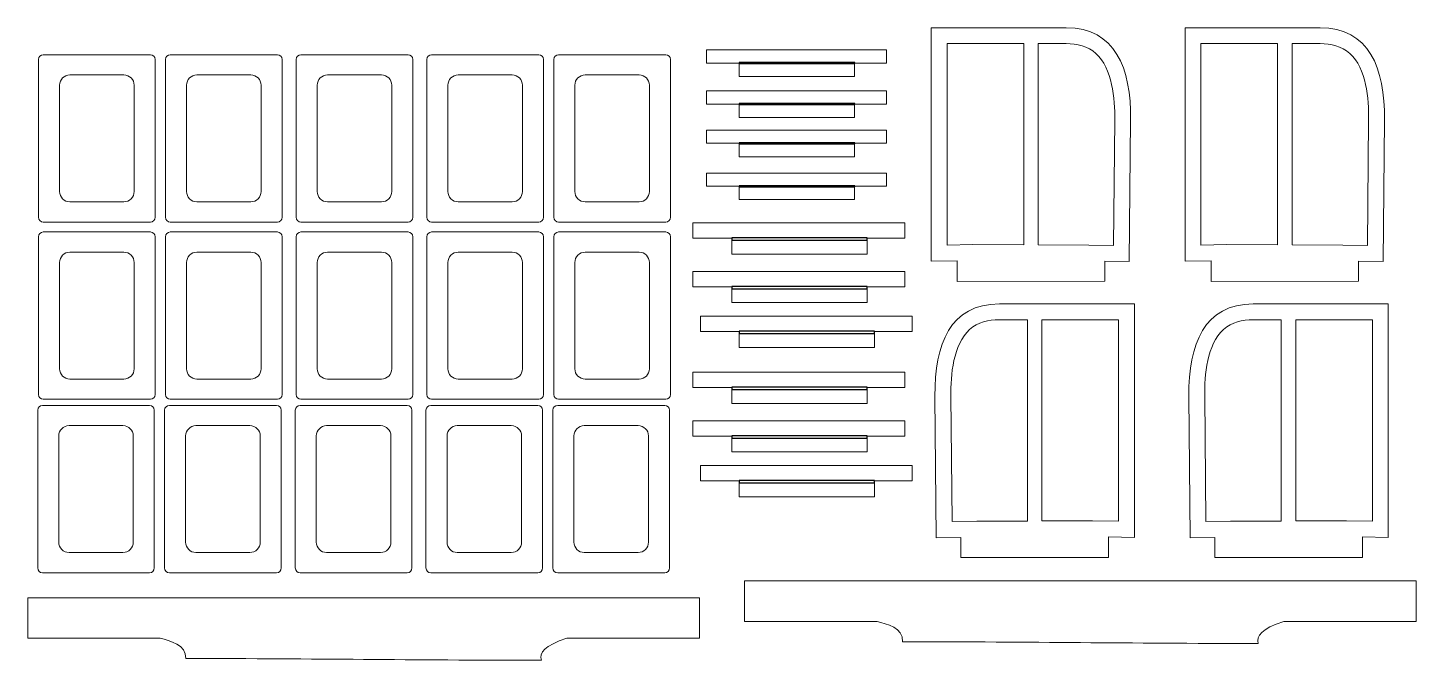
# Model space of a CAD drawing. Header units: millimetres. Extents: x -179 to 179, y -51 to 51.
# Drawn here: x -179.2 to 43.1, y -50.7 to 50.7 of the extents above; entities that cross this region are included whole.
import ezdxf

# ---------------------------------------------------------------- set-up
doc = ezdxf.new("R2010")
doc.units = ezdxf.units.MM
doc.header["$MEASUREMENT"] = 0
doc.layers.add('Layer 1', color=7, linetype='Continuous')

msp = doc.modelspace()

# ---------------------------------------------------------------- linework, layer by layer
at = {"layer": 'Layer 1', "color": 250}
for points in [[(-65.2376, 44.9299), (-46.769, 44.9299), (-46.769, 45.0825), (-65.2376, 45.0825), (-65.2376, 44.9299)], [(-65.2376, 38.3541), (-46.769, 38.3541), (-46.769, 38.5067), (-65.2376, 38.5067), (-65.2376, 38.3541)], [(-65.2376, 32.0772), (-46.769, 32.0772), (-46.769, 32.2298), (-65.2376, 32.2298), (-65.2376, 32.0772)], [(-65.2376, 25.2025), (-46.769, 25.2025), (-46.769, 25.3551), (-65.2376, 25.3551), (-65.2376, 25.2025)], [(-66.4612, 16.6215), (-44.7662, 16.6215), (-44.7662, 16.9905), (-66.4612, 16.9905), (-66.4612, 16.6215)], [(-66.4612, 8.8501), (-44.7662, 8.8501), (-44.7662, 9.2191), (-66.4612, 9.2191), (-66.4612, 8.8501)], [(-65.2656, 1.6765), (-43.5706, 1.6765), (-43.5706, 2.0455), (-65.2656, 2.0455), (-65.2656, 1.6765)], [(-66.4612, -7.2905), (-44.7662, -7.2905), (-44.7662, -6.9215), (-66.4612, -6.9215), (-66.4612, -7.2905)], [(-66.4612, -15.0619), (-44.7662, -15.0619), (-44.7662, -14.6929), (-66.4612, -14.6929), (-66.4612, -15.0619)], [(-65.2656, -22.2355), (-43.5706, -22.2355), (-43.5706, -21.8665), (-65.2656, -21.8665), (-65.2656, -22.2355)]]:
    msp.add_lwpolyline(points, close=True, dxfattribs=at)
at = {"layer": 'Layer 1', "color": 22, "lineweight": 5}
for points, knots in [([(-30.3663, 13.3279), (-30.3663, 13.3279), (-30.3663, 10.0168), (-30.3663, 10.0168), (-30.3663, 10.0168), (-30.3663, 10.0168), (-6.732, 10.0563), (-6.732, 10.0563), (-6.732, 10.0563), (-6.732, 10.0563), (-6.732, 13.2618), (-6.732, 13.2618), (-6.732, 13.2618), (-6.732, 13.2618), (-2.8008, 13.1958), (-2.8008, 13.1958), (-2.8008, 13.1958), (-2.8008, 13.1958), (-2.5862, 35.8982), (-2.5862, 35.8982), (-2.5862, 35.8982), (-2.5076, 44.2188), (-5.0561, 50.6589), (-12.8943, 50.66), (-12.8943, 50.66), (-12.8943, 50.66), (-34.5121, 50.6629), (-34.5121, 50.6629), (-34.5121, 50.6629), (-34.5121, 50.6629), (-34.5126, 13.2486), (-34.5126, 13.2486), (-34.5126, 13.2486), (-34.5126, 13.2486), (-30.3663, 13.3279), (-30.3663, 13.3279)], [0, 0, 0, 0, 0.11111111, 0.11111111, 0.11111111, 0.11111111, 0.22222222, 0.22222222, 0.22222222, 0.22222222, 0.33333333, 0.33333333, 0.33333333, 0.33333333, 0.44444444, 0.44444444, 0.44444444, 0.44444444, 0.55555556, 0.55555556, 0.55555556, 0.55555556, 0.66666667, 0.66666667, 0.66666667, 0.66666667, 0.77777778, 0.77777778, 0.77777778, 0.77777778, 0.88888889, 0.88888889, 0.88888889, 0.88888889, 1, 1, 1, 1]), ([(10.2841, 13.3279), (10.2841, 13.3279), (10.2841, 10.0168), (10.2841, 10.0168), (10.2841, 10.0168), (10.2841, 10.0168), (33.9184, 10.0563), (33.9184, 10.0563), (33.9184, 10.0563), (33.9184, 10.0563), (33.9184, 13.2618), (33.9184, 13.2618), (33.9184, 13.2618), (33.9184, 13.2618), (37.8496, 13.1958), (37.8496, 13.1958), (37.8496, 13.1958), (37.8496, 13.1958), (38.0642, 35.8982), (38.0642, 35.8982), (38.0642, 35.8982), (38.1428, 44.2188), (35.5943, 50.6589), (27.7561, 50.66), (27.7561, 50.66), (27.7561, 50.66), (6.1383, 50.6629), (6.1383, 50.6629), (6.1383, 50.6629), (6.1383, 50.6629), (6.1378, 13.2486), (6.1378, 13.2486), (6.1378, 13.2486), (6.1378, 13.2486), (10.2841, 13.3279), (10.2841, 13.3279)], [0, 0, 0, 0, 0.11111111, 0.11111111, 0.11111111, 0.11111111, 0.22222222, 0.22222222, 0.22222222, 0.22222222, 0.33333333, 0.33333333, 0.33333333, 0.33333333, 0.44444444, 0.44444444, 0.44444444, 0.44444444, 0.55555556, 0.55555556, 0.55555556, 0.55555556, 0.66666667, 0.66666667, 0.66666667, 0.66666667, 0.77777778, 0.77777778, 0.77777778, 0.77777778, 0.88888889, 0.88888889, 0.88888889, 0.88888889, 1, 1, 1, 1]), ([(-19.7064, 48.1209), (-19.7064, 48.1209), (-31.9721, 48.1226), (-31.9721, 48.1226), (-31.9721, 48.1226), (-31.9721, 48.1226), (-31.9726, 15.8376), (-31.9726, 15.8376), (-31.9726, 15.8376), (-31.9726, 15.8376), (-27.8263, 15.9169), (-27.8263, 15.9169), (-27.8263, 15.9169), (-27.8263, 15.9169), (-19.7064, 15.8853), (-19.7064, 15.8853), (-19.7064, 15.8853), (-19.7064, 15.8853), (-19.7064, 48.1209), (-19.7064, 48.1209)], [0, 0, 0, 0, 0.2, 0.2, 0.2, 0.2, 0.4, 0.4, 0.4, 0.4, 0.6, 0.6, 0.6, 0.6, 0.8, 0.8, 0.8, 0.8, 1, 1, 1, 1]), ([(-9.272, 15.8448), (-9.272, 15.8448), (-5.3165, 15.7784), (-5.3165, 15.7784), (-5.3165, 15.7784), (-5.3165, 15.7784), (-5.1261, 35.9222), (-5.1261, 35.9222), (-5.1261, 35.9222), (-5.0948, 39.2378), (-5.4937, 44.1685), (-8.1412, 46.5536), (-8.1412, 46.5536), (-9.4618, 47.7433), (-11.1568, 48.1198), (-12.8946, 48.12), (-12.8946, 48.12), (-12.8946, 48.12), (-17.3907, 48.1206), (-17.3907, 48.1206), (-17.3907, 48.1206), (-17.3907, 48.1206), (-17.3907, 15.8763), (-17.3907, 15.8763), (-17.3907, 15.8763), (-17.3907, 15.8763), (-9.272, 15.8448), (-9.272, 15.8448)], [0, 0, 0, 0, 0.14285714, 0.14285714, 0.14285714, 0.14285714, 0.28571429, 0.28571429, 0.28571429, 0.28571429, 0.42857143, 0.42857143, 0.42857143, 0.42857143, 0.57142857, 0.57142857, 0.57142857, 0.57142857, 0.71428571, 0.71428571, 0.71428571, 0.71428571, 0.85714286, 0.85714286, 0.85714286, 0.85714286, 1, 1, 1, 1]), ([(20.944, 48.1209), (20.944, 48.1209), (8.6783, 48.1226), (8.6783, 48.1226), (8.6783, 48.1226), (8.6783, 48.1226), (8.6778, 15.8376), (8.6778, 15.8376), (8.6778, 15.8376), (8.6778, 15.8376), (12.8241, 15.9169), (12.8241, 15.9169), (12.8241, 15.9169), (12.8241, 15.9169), (20.944, 15.8853), (20.944, 15.8853), (20.944, 15.8853), (20.944, 15.8853), (20.944, 48.1209), (20.944, 48.1209)], [0, 0, 0, 0, 0.2, 0.2, 0.2, 0.2, 0.4, 0.4, 0.4, 0.4, 0.6, 0.6, 0.6, 0.6, 0.8, 0.8, 0.8, 0.8, 1, 1, 1, 1]), ([(31.3784, 15.8448), (31.3784, 15.8448), (35.3339, 15.7784), (35.3339, 15.7784), (35.3339, 15.7784), (35.3339, 15.7784), (35.5243, 35.9222), (35.5243, 35.9222), (35.5243, 35.9222), (35.5556, 39.2378), (35.1567, 44.1685), (32.5092, 46.5536), (32.5092, 46.5536), (31.1886, 47.7433), (29.4936, 48.1198), (27.7558, 48.12), (27.7558, 48.12), (27.7558, 48.12), (23.2597, 48.1206), (23.2597, 48.1206), (23.2597, 48.1206), (23.2597, 48.1206), (23.2597, 15.8763), (23.2597, 15.8763), (23.2597, 15.8763), (23.2597, 15.8763), (31.3784, 15.8448), (31.3784, 15.8448)], [0, 0, 0, 0, 0.14285714, 0.14285714, 0.14285714, 0.14285714, 0.28571429, 0.28571429, 0.28571429, 0.28571429, 0.42857143, 0.42857143, 0.42857143, 0.42857143, 0.57142857, 0.57142857, 0.57142857, 0.57142857, 0.71428571, 0.71428571, 0.71428571, 0.71428571, 0.85714286, 0.85714286, 0.85714286, 0.85714286, 1, 1, 1, 1]), ([(-6.1347, -30.9093), (-6.1347, -30.9093), (-6.1347, -34.2204), (-6.1347, -34.2204), (-6.1347, -34.2204), (-6.1347, -34.2204), (-29.769, -34.1809), (-29.769, -34.1809), (-29.769, -34.1809), (-29.769, -34.1809), (-29.769, -30.9754), (-29.769, -30.9754), (-29.769, -30.9754), (-29.769, -30.9754), (-33.7002, -31.0414), (-33.7002, -31.0414), (-33.7002, -31.0414), (-33.7002, -31.0414), (-33.9148, -8.339), (-33.9148, -8.339), (-33.9148, -8.339), (-33.9934, -0.0184), (-31.4449, 6.4217), (-23.6067, 6.4228), (-23.6067, 6.4228), (-23.6067, 6.4228), (-1.9889, 6.4257), (-1.9889, 6.4257), (-1.9889, 6.4257), (-1.9889, 6.4257), (-1.9884, -30.9886), (-1.9884, -30.9886), (-1.9884, -30.9886), (-1.9884, -30.9886), (-6.1347, -30.9093), (-6.1347, -30.9093)], [0, 0, 0, 0, 0.11111111, 0.11111111, 0.11111111, 0.11111111, 0.22222222, 0.22222222, 0.22222222, 0.22222222, 0.33333333, 0.33333333, 0.33333333, 0.33333333, 0.44444444, 0.44444444, 0.44444444, 0.44444444, 0.55555556, 0.55555556, 0.55555556, 0.55555556, 0.66666667, 0.66666667, 0.66666667, 0.66666667, 0.77777778, 0.77777778, 0.77777778, 0.77777778, 0.88888889, 0.88888889, 0.88888889, 0.88888889, 1, 1, 1, 1]), ([(34.5157, -30.9093), (34.5157, -30.9093), (34.5157, -34.2204), (34.5157, -34.2204), (34.5157, -34.2204), (34.5157, -34.2204), (10.8814, -34.1809), (10.8814, -34.1809), (10.8814, -34.1809), (10.8814, -34.1809), (10.8814, -30.9754), (10.8814, -30.9754), (10.8814, -30.9754), (10.8814, -30.9754), (6.9502, -31.0414), (6.9502, -31.0414), (6.9502, -31.0414), (6.9502, -31.0414), (6.7356, -8.339), (6.7356, -8.339), (6.7356, -8.339), (6.657, -0.0184), (9.2055, 6.4217), (17.0437, 6.4228), (17.0437, 6.4228), (17.0437, 6.4228), (38.6615, 6.4257), (38.6615, 6.4257), (38.6615, 6.4257), (38.6615, 6.4257), (38.662, -30.9886), (38.662, -30.9886), (38.662, -30.9886), (38.662, -30.9886), (34.5157, -30.9093), (34.5157, -30.9093)], [0, 0, 0, 0, 0.11111111, 0.11111111, 0.11111111, 0.11111111, 0.22222222, 0.22222222, 0.22222222, 0.22222222, 0.33333333, 0.33333333, 0.33333333, 0.33333333, 0.44444444, 0.44444444, 0.44444444, 0.44444444, 0.55555556, 0.55555556, 0.55555556, 0.55555556, 0.66666667, 0.66666667, 0.66666667, 0.66666667, 0.77777778, 0.77777778, 0.77777778, 0.77777778, 0.88888889, 0.88888889, 0.88888889, 0.88888889, 1, 1, 1, 1]), ([(-27.229, -28.3924), (-27.229, -28.3924), (-31.1845, -28.4588), (-31.1845, -28.4588), (-31.1845, -28.4588), (-31.1845, -28.4588), (-31.3749, -8.315), (-31.3749, -8.315), (-31.3749, -8.315), (-31.4062, -4.9994), (-31.0073, -0.0687), (-28.3598, 2.3164), (-28.3598, 2.3164), (-27.0392, 3.5061), (-25.3442, 3.8826), (-23.6064, 3.8828), (-23.6064, 3.8828), (-23.6064, 3.8828), (-19.1103, 3.8834), (-19.1103, 3.8834), (-19.1103, 3.8834), (-19.1103, 3.8834), (-19.1103, -28.3609), (-19.1103, -28.3609), (-19.1103, -28.3609), (-19.1103, -28.3609), (-27.229, -28.3924), (-27.229, -28.3924)], [0, 0, 0, 0, 0.14285714, 0.14285714, 0.14285714, 0.14285714, 0.28571429, 0.28571429, 0.28571429, 0.28571429, 0.42857143, 0.42857143, 0.42857143, 0.42857143, 0.57142857, 0.57142857, 0.57142857, 0.57142857, 0.71428571, 0.71428571, 0.71428571, 0.71428571, 0.85714286, 0.85714286, 0.85714286, 0.85714286, 1, 1, 1, 1]), ([(-16.7946, 3.8837), (-16.7946, 3.8837), (-4.5289, 3.8854), (-4.5289, 3.8854), (-4.5289, 3.8854), (-4.5289, 3.8854), (-4.5284, -28.3996), (-4.5284, -28.3996), (-4.5284, -28.3996), (-4.5284, -28.3996), (-8.6747, -28.3203), (-8.6747, -28.3203), (-8.6747, -28.3203), (-8.6747, -28.3203), (-16.7946, -28.3519), (-16.7946, -28.3519), (-16.7946, -28.3519), (-16.7946, -28.3519), (-16.7946, 3.8837), (-16.7946, 3.8837)], [0, 0, 0, 0, 0.2, 0.2, 0.2, 0.2, 0.4, 0.4, 0.4, 0.4, 0.6, 0.6, 0.6, 0.6, 0.8, 0.8, 0.8, 0.8, 1, 1, 1, 1]), ([(13.4214, -28.3924), (13.4214, -28.3924), (9.4659, -28.4588), (9.4659, -28.4588), (9.4659, -28.4588), (9.4659, -28.4588), (9.2755, -8.315), (9.2755, -8.315), (9.2755, -8.315), (9.2442, -4.9994), (9.6431, -0.0687), (12.2906, 2.3164), (12.2906, 2.3164), (13.6112, 3.5061), (15.3062, 3.8826), (17.044, 3.8828), (17.044, 3.8828), (17.044, 3.8828), (21.5401, 3.8834), (21.5401, 3.8834), (21.5401, 3.8834), (21.5401, 3.8834), (21.5401, -28.3609), (21.5401, -28.3609), (21.5401, -28.3609), (21.5401, -28.3609), (13.4214, -28.3924), (13.4214, -28.3924)], [0, 0, 0, 0, 0.14285714, 0.14285714, 0.14285714, 0.14285714, 0.28571429, 0.28571429, 0.28571429, 0.28571429, 0.42857143, 0.42857143, 0.42857143, 0.42857143, 0.57142857, 0.57142857, 0.57142857, 0.57142857, 0.71428571, 0.71428571, 0.71428571, 0.71428571, 0.85714286, 0.85714286, 0.85714286, 0.85714286, 1, 1, 1, 1]), ([(23.8558, 3.8837), (23.8558, 3.8837), (36.1215, 3.8854), (36.1215, 3.8854), (36.1215, 3.8854), (36.1215, 3.8854), (36.122, -28.3996), (36.122, -28.3996), (36.122, -28.3996), (36.122, -28.3996), (31.9757, -28.3203), (31.9757, -28.3203), (31.9757, -28.3203), (31.9757, -28.3203), (23.8558, -28.3519), (23.8558, -28.3519), (23.8558, -28.3519), (23.8558, -28.3519), (23.8558, 3.8837), (23.8558, 3.8837)], [0, 0, 0, 0, 0.2, 0.2, 0.2, 0.2, 0.4, 0.4, 0.4, 0.4, 0.6, 0.6, 0.6, 0.6, 0.8, 0.8, 0.8, 0.8, 1, 1, 1, 1]), ([(-64.3864, -37.9596), (-64.3864, -37.9596), (43.142, -37.9596), (43.142, -37.9596), (43.142, -37.9596), (43.142, -37.9596), (43.142, -44.4424), (43.142, -44.4424), (43.142, -44.4424), (36.0685, -44.4424), (28.995, -44.4424), (21.9215, -44.4424), (21.9215, -44.4424), (18.3274, -45.6196), (17.4686, -46.7966), (17.8532, -47.9737), (17.8532, -47.9737), (-3.8444, -47.9737), (-17.4054, -47.7021), (-39.103, -47.7021), (-39.103, -47.7021), (-38.9583, -45.4024), (-41.6766, -44.8831), (-43.1713, -44.4424), (-43.1713, -44.4424), (-43.1713, -44.4424), (-64.3864, -44.4424), (-64.3864, -44.4424), (-64.3864, -44.4424), (-64.3864, -44.4424), (-64.3864, -37.9596), (-64.3864, -37.9596)], [0, 0, 0, 0, 0.125, 0.125, 0.125, 0.125, 0.25, 0.25, 0.25, 0.25, 0.375, 0.375, 0.375, 0.375, 0.5, 0.5, 0.5, 0.5, 0.625, 0.625, 0.625, 0.625, 0.75, 0.75, 0.75, 0.75, 0.875, 0.875, 0.875, 0.875, 1, 1, 1, 1]), ([(-179.164, -40.6487), (-179.164, -40.6487), (-71.6356, -40.6487), (-71.6356, -40.6487), (-71.6356, -40.6487), (-71.6356, -40.6487), (-71.6356, -47.1315), (-71.6356, -47.1315), (-71.6356, -47.1315), (-78.7091, -47.1315), (-85.7826, -47.1315), (-92.8561, -47.1315), (-92.8561, -47.1315), (-96.4502, -48.3087), (-97.309, -49.4857), (-96.9244, -50.6628), (-96.9244, -50.6628), (-118.622, -50.6628), (-132.183, -50.3912), (-153.8806, -50.3912), (-153.8806, -50.3912), (-153.7359, -48.0915), (-156.4542, -47.5722), (-157.9489, -47.1315), (-157.9489, -47.1315), (-157.9489, -47.1315), (-179.164, -47.1315), (-179.164, -47.1315), (-179.164, -47.1315), (-179.164, -47.1315), (-179.164, -40.6487), (-179.164, -40.6487)], [0, 0, 0, 0, 0.125, 0.125, 0.125, 0.125, 0.25, 0.25, 0.25, 0.25, 0.375, 0.375, 0.375, 0.375, 0.5, 0.5, 0.5, 0.5, 0.625, 0.625, 0.625, 0.625, 0.75, 0.75, 0.75, 0.75, 0.875, 0.875, 0.875, 0.875, 1, 1, 1, 1])]:
    msp.add_open_spline(points, degree=3, knots=knots, dxfattribs=at)
at = {"layer": 'Layer 1', "color": 7, "lineweight": 5}
for points in [[(-70.5122, 47.1077), (-70.5122, 47.1077), (-41.6476, 47.1077), (-41.6476, 47.1077), (-41.6476, 47.1077), (-41.6476, 47.1077), (-41.6476, 45.0074), (-41.6476, 45.0074), (-41.6476, 45.0074), (-41.6476, 45.0074), (-46.77, 45.0074), (-46.77, 45.0074), (-46.77, 45.0074), (-46.77, 45.0074), (-46.77, 42.8506), (-46.77, 42.8506), (-46.77, 42.8506), (-46.77, 42.8506), (-65.2376, 42.8506), (-65.2376, 42.8506), (-65.2376, 42.8506), (-65.2376, 42.8506), (-65.2376, 45.0074), (-65.2376, 45.0074), (-65.2376, 45.0074), (-65.2376, 45.0074), (-70.5122, 45.0074), (-70.5122, 45.0074), (-70.5122, 45.0074), (-70.5122, 45.0074), (-70.5122, 47.1077), (-70.5122, 47.1077)], [(-176.6746, 46.3414), (-176.6746, 46.3414), (-159.524, 46.3414), (-159.524, 46.3414), (-159.524, 46.3414), (-159.1047, 46.3414), (-158.7617, 45.9984), (-158.7617, 45.5792), (-158.7617, 45.5792), (-158.7617, 45.5792), (-158.7617, 20.2978), (-158.7617, 20.2978), (-158.7617, 20.2978), (-158.7617, 19.8786), (-159.1047, 19.5356), (-159.524, 19.5356), (-159.524, 19.5356), (-159.524, 19.5356), (-176.6746, 19.5356), (-176.6746, 19.5356), (-176.6746, 19.5356), (-177.0939, 19.5356), (-177.4369, 19.8786), (-177.4369, 20.2978), (-177.4369, 20.2978), (-177.4369, 20.2978), (-177.4369, 45.5792), (-177.4369, 45.5792), (-177.4369, 45.5792), (-177.4369, 45.9984), (-177.0939, 46.3414), (-176.6746, 46.3414)], [(-156.3494, 46.3414), (-156.3494, 46.3414), (-139.1988, 46.3414), (-139.1988, 46.3414), (-139.1988, 46.3414), (-138.7795, 46.3414), (-138.4365, 45.9984), (-138.4365, 45.5792), (-138.4365, 45.5792), (-138.4365, 45.5792), (-138.4365, 20.2978), (-138.4365, 20.2978), (-138.4365, 20.2978), (-138.4365, 19.8786), (-138.7795, 19.5356), (-139.1988, 19.5356), (-139.1988, 19.5356), (-139.1988, 19.5356), (-156.3494, 19.5356), (-156.3494, 19.5356), (-156.3494, 19.5356), (-156.7687, 19.5356), (-157.1117, 19.8786), (-157.1117, 20.2978), (-157.1117, 20.2978), (-157.1117, 20.2978), (-157.1117, 45.5792), (-157.1117, 45.5792), (-157.1117, 45.5792), (-157.1117, 45.9984), (-156.7687, 46.3414), (-156.3494, 46.3414)], [(-135.4263, 46.3414), (-135.4263, 46.3414), (-118.2757, 46.3414), (-118.2757, 46.3414), (-118.2757, 46.3414), (-117.8564, 46.3414), (-117.5134, 45.9984), (-117.5134, 45.5792), (-117.5134, 45.5792), (-117.5134, 45.5792), (-117.5134, 20.2978), (-117.5134, 20.2978), (-117.5134, 20.2978), (-117.5134, 19.8786), (-117.8564, 19.5356), (-118.2757, 19.5356), (-118.2757, 19.5356), (-118.2757, 19.5356), (-135.4263, 19.5356), (-135.4263, 19.5356), (-135.4263, 19.5356), (-135.8456, 19.5356), (-136.1886, 19.8786), (-136.1886, 20.2978), (-136.1886, 20.2978), (-136.1886, 20.2978), (-136.1886, 45.5792), (-136.1886, 45.5792), (-136.1886, 45.5792), (-136.1886, 45.9984), (-135.8456, 46.3414), (-135.4263, 46.3414)], [(-114.5034, 46.3414), (-114.5034, 46.3414), (-97.3528, 46.3414), (-97.3528, 46.3414), (-97.3528, 46.3414), (-96.9335, 46.3414), (-96.5905, 45.9984), (-96.5905, 45.5792), (-96.5905, 45.5792), (-96.5905, 45.5792), (-96.5905, 20.2978), (-96.5905, 20.2978), (-96.5905, 20.2978), (-96.5905, 19.8786), (-96.9335, 19.5356), (-97.3528, 19.5356), (-97.3528, 19.5356), (-97.3528, 19.5356), (-114.5034, 19.5356), (-114.5034, 19.5356), (-114.5034, 19.5356), (-114.9227, 19.5356), (-115.2657, 19.8786), (-115.2657, 20.2978), (-115.2657, 20.2978), (-115.2657, 20.2978), (-115.2657, 45.5792), (-115.2657, 45.5792), (-115.2657, 45.5792), (-115.2657, 45.9984), (-114.9227, 46.3414), (-114.5034, 46.3414)], [(-94.1782, 46.3414), (-94.1782, 46.3414), (-77.0276, 46.3414), (-77.0276, 46.3414), (-77.0276, 46.3414), (-76.6083, 46.3414), (-76.2653, 45.9984), (-76.2653, 45.5792), (-76.2653, 45.5792), (-76.2653, 45.5792), (-76.2653, 20.2978), (-76.2653, 20.2978), (-76.2653, 20.2978), (-76.2653, 19.8786), (-76.6083, 19.5356), (-77.0276, 19.5356), (-77.0276, 19.5356), (-77.0276, 19.5356), (-94.1782, 19.5356), (-94.1782, 19.5356), (-94.1782, 19.5356), (-94.5975, 19.5356), (-94.9405, 19.8786), (-94.9405, 20.2978), (-94.9405, 20.2978), (-94.9405, 20.2978), (-94.9405, 45.5792), (-94.9405, 45.5792), (-94.9405, 45.5792), (-94.9405, 45.9984), (-94.5975, 46.3414), (-94.1782, 46.3414)], [(-172.4187, 43.1018), (-172.4187, 43.1018), (-163.7799, 43.1018), (-163.7799, 43.1018), (-163.7799, 43.1018), (-162.8715, 43.1018), (-162.1283, 42.3587), (-162.1283, 41.4503), (-162.1283, 41.4503), (-162.1283, 41.4503), (-162.1283, 24.4267), (-162.1283, 24.4267), (-162.1283, 24.4267), (-162.1283, 23.5183), (-162.8715, 22.7751), (-163.7799, 22.7751), (-163.7799, 22.7751), (-163.7799, 22.7751), (-172.4187, 22.7751), (-172.4187, 22.7751), (-172.4187, 22.7751), (-173.3271, 22.7751), (-174.0703, 23.5183), (-174.0703, 24.4267), (-174.0703, 24.4267), (-174.0703, 24.4267), (-174.0703, 41.4503), (-174.0703, 41.4503), (-174.0703, 41.4503), (-174.0703, 42.3587), (-173.3271, 43.1018), (-172.4187, 43.1018)], [(-152.0935, 43.1018), (-152.0935, 43.1018), (-143.4547, 43.1018), (-143.4547, 43.1018), (-143.4547, 43.1018), (-142.5463, 43.1018), (-141.8031, 42.3587), (-141.8031, 41.4503), (-141.8031, 41.4503), (-141.8031, 41.4503), (-141.8031, 24.4267), (-141.8031, 24.4267), (-141.8031, 24.4267), (-141.8031, 23.5183), (-142.5463, 22.7751), (-143.4547, 22.7751), (-143.4547, 22.7751), (-143.4547, 22.7751), (-152.0935, 22.7751), (-152.0935, 22.7751), (-152.0935, 22.7751), (-153.0019, 22.7751), (-153.7451, 23.5183), (-153.7451, 24.4267), (-153.7451, 24.4267), (-153.7451, 24.4267), (-153.7451, 41.4503), (-153.7451, 41.4503), (-153.7451, 41.4503), (-153.7451, 42.3587), (-153.0019, 43.1018), (-152.0935, 43.1018)], [(-131.1704, 43.1018), (-131.1704, 43.1018), (-122.5316, 43.1018), (-122.5316, 43.1018), (-122.5316, 43.1018), (-121.6232, 43.1018), (-120.88, 42.3587), (-120.88, 41.4503), (-120.88, 41.4503), (-120.88, 41.4503), (-120.88, 24.4267), (-120.88, 24.4267), (-120.88, 24.4267), (-120.88, 23.5183), (-121.6232, 22.7751), (-122.5316, 22.7751), (-122.5316, 22.7751), (-122.5316, 22.7751), (-131.1704, 22.7751), (-131.1704, 22.7751), (-131.1704, 22.7751), (-132.0788, 22.7751), (-132.822, 23.5183), (-132.822, 24.4267), (-132.822, 24.4267), (-132.822, 24.4267), (-132.822, 41.4503), (-132.822, 41.4503), (-132.822, 41.4503), (-132.822, 42.3587), (-132.0788, 43.1018), (-131.1704, 43.1018)], [(-110.2475, 43.1018), (-110.2475, 43.1018), (-101.6087, 43.1018), (-101.6087, 43.1018), (-101.6087, 43.1018), (-100.7003, 43.1018), (-99.9571, 42.3587), (-99.9571, 41.4503), (-99.9571, 41.4503), (-99.9571, 41.4503), (-99.9571, 24.4267), (-99.9571, 24.4267), (-99.9571, 24.4267), (-99.9571, 23.5183), (-100.7003, 22.7751), (-101.6087, 22.7751), (-101.6087, 22.7751), (-101.6087, 22.7751), (-110.2475, 22.7751), (-110.2475, 22.7751), (-110.2475, 22.7751), (-111.1559, 22.7751), (-111.8991, 23.5183), (-111.8991, 24.4267), (-111.8991, 24.4267), (-111.8991, 24.4267), (-111.8991, 41.4503), (-111.8991, 41.4503), (-111.8991, 41.4503), (-111.8991, 42.3587), (-111.1559, 43.1018), (-110.2475, 43.1018)], [(-89.9223, 43.1018), (-89.9223, 43.1018), (-81.2835, 43.1018), (-81.2835, 43.1018), (-81.2835, 43.1018), (-80.3751, 43.1018), (-79.6319, 42.3587), (-79.6319, 41.4503), (-79.6319, 41.4503), (-79.6319, 41.4503), (-79.6319, 24.4267), (-79.6319, 24.4267), (-79.6319, 24.4267), (-79.6319, 23.5183), (-80.3751, 22.7751), (-81.2835, 22.7751), (-81.2835, 22.7751), (-81.2835, 22.7751), (-89.9223, 22.7751), (-89.9223, 22.7751), (-89.9223, 22.7751), (-90.8307, 22.7751), (-91.5739, 23.5183), (-91.5739, 24.4267), (-91.5739, 24.4267), (-91.5739, 24.4267), (-91.5739, 41.4503), (-91.5739, 41.4503), (-91.5739, 41.4503), (-91.5739, 42.3587), (-90.8307, 43.1018), (-89.9223, 43.1018)], [(-70.5122, 40.5319), (-70.5122, 40.5319), (-41.6476, 40.5319), (-41.6476, 40.5319), (-41.6476, 40.5319), (-41.6476, 40.5319), (-41.6476, 38.4316), (-41.6476, 38.4316), (-41.6476, 38.4316), (-41.6476, 38.4316), (-46.77, 38.4316), (-46.77, 38.4316), (-46.77, 38.4316), (-46.77, 38.4316), (-46.77, 36.2748), (-46.77, 36.2748), (-46.77, 36.2748), (-46.77, 36.2748), (-65.2376, 36.2748), (-65.2376, 36.2748), (-65.2376, 36.2748), (-65.2376, 36.2748), (-65.2376, 38.4316), (-65.2376, 38.4316), (-65.2376, 38.4316), (-65.2376, 38.4316), (-70.5122, 38.4316), (-70.5122, 38.4316), (-70.5122, 38.4316), (-70.5122, 38.4316), (-70.5122, 40.5319), (-70.5122, 40.5319)], [(-70.5122, 34.255), (-70.5122, 34.255), (-41.6476, 34.255), (-41.6476, 34.255), (-41.6476, 34.255), (-41.6476, 34.255), (-41.6476, 32.1547), (-41.6476, 32.1547), (-41.6476, 32.1547), (-41.6476, 32.1547), (-46.77, 32.1547), (-46.77, 32.1547), (-46.77, 32.1547), (-46.77, 32.1547), (-46.77, 29.9979), (-46.77, 29.9979), (-46.77, 29.9979), (-46.77, 29.9979), (-65.2376, 29.9979), (-65.2376, 29.9979), (-65.2376, 29.9979), (-65.2376, 29.9979), (-65.2376, 32.1547), (-65.2376, 32.1547), (-65.2376, 32.1547), (-65.2376, 32.1547), (-70.5122, 32.1547), (-70.5122, 32.1547), (-70.5122, 32.1547), (-70.5122, 32.1547), (-70.5122, 34.255), (-70.5122, 34.255)], [(-70.5122, 27.3803), (-70.5122, 27.3803), (-41.6476, 27.3803), (-41.6476, 27.3803), (-41.6476, 27.3803), (-41.6476, 27.3803), (-41.6476, 25.28), (-41.6476, 25.28), (-41.6476, 25.28), (-41.6476, 25.28), (-46.77, 25.28), (-46.77, 25.28), (-46.77, 25.28), (-46.77, 25.28), (-46.77, 23.1232), (-46.77, 23.1232), (-46.77, 23.1232), (-46.77, 23.1232), (-65.2376, 23.1232), (-65.2376, 23.1232), (-65.2376, 23.1232), (-65.2376, 23.1232), (-65.2376, 25.28), (-65.2376, 25.28), (-65.2376, 25.28), (-65.2376, 25.28), (-70.5122, 25.28), (-70.5122, 25.28), (-70.5122, 25.28), (-70.5122, 25.28), (-70.5122, 27.3803), (-70.5122, 27.3803)], [(-176.6746, 17.9483), (-176.6746, 17.9483), (-159.524, 17.9483), (-159.524, 17.9483), (-159.524, 17.9483), (-159.1047, 17.9483), (-158.7617, 17.6053), (-158.7617, 17.1861), (-158.7617, 17.1861), (-158.7617, 17.1861), (-158.7617, -8.0953), (-158.7617, -8.0953), (-158.7617, -8.0953), (-158.7617, -8.5145), (-159.1047, -8.8575), (-159.524, -8.8575), (-159.524, -8.8575), (-159.524, -8.8575), (-176.6746, -8.8575), (-176.6746, -8.8575), (-176.6746, -8.8575), (-177.0939, -8.8575), (-177.4369, -8.5145), (-177.4369, -8.0953), (-177.4369, -8.0953), (-177.4369, -8.0953), (-177.4369, 17.1861), (-177.4369, 17.1861), (-177.4369, 17.1861), (-177.4369, 17.6053), (-177.0939, 17.9483), (-176.6746, 17.9483)], [(-156.3494, 17.9483), (-156.3494, 17.9483), (-139.1988, 17.9483), (-139.1988, 17.9483), (-139.1988, 17.9483), (-138.7795, 17.9483), (-138.4365, 17.6053), (-138.4365, 17.1861), (-138.4365, 17.1861), (-138.4365, 17.1861), (-138.4365, -8.0953), (-138.4365, -8.0953), (-138.4365, -8.0953), (-138.4365, -8.5145), (-138.7795, -8.8575), (-139.1988, -8.8575), (-139.1988, -8.8575), (-139.1988, -8.8575), (-156.3494, -8.8575), (-156.3494, -8.8575), (-156.3494, -8.8575), (-156.7687, -8.8575), (-157.1117, -8.5145), (-157.1117, -8.0953), (-157.1117, -8.0953), (-157.1117, -8.0953), (-157.1117, 17.1861), (-157.1117, 17.1861), (-157.1117, 17.1861), (-157.1117, 17.6053), (-156.7687, 17.9483), (-156.3494, 17.9483)], [(-135.4263, 17.9483), (-135.4263, 17.9483), (-118.2757, 17.9483), (-118.2757, 17.9483), (-118.2757, 17.9483), (-117.8564, 17.9483), (-117.5134, 17.6053), (-117.5134, 17.1861), (-117.5134, 17.1861), (-117.5134, 17.1861), (-117.5134, -8.0953), (-117.5134, -8.0953), (-117.5134, -8.0953), (-117.5134, -8.5145), (-117.8564, -8.8575), (-118.2757, -8.8575), (-118.2757, -8.8575), (-118.2757, -8.8575), (-135.4263, -8.8575), (-135.4263, -8.8575), (-135.4263, -8.8575), (-135.8456, -8.8575), (-136.1886, -8.5145), (-136.1886, -8.0953), (-136.1886, -8.0953), (-136.1886, -8.0953), (-136.1886, 17.1861), (-136.1886, 17.1861), (-136.1886, 17.1861), (-136.1886, 17.6053), (-135.8456, 17.9483), (-135.4263, 17.9483)], [(-114.5034, 17.9483), (-114.5034, 17.9483), (-97.3528, 17.9483), (-97.3528, 17.9483), (-97.3528, 17.9483), (-96.9335, 17.9483), (-96.5905, 17.6053), (-96.5905, 17.1861), (-96.5905, 17.1861), (-96.5905, 17.1861), (-96.5905, -8.0953), (-96.5905, -8.0953), (-96.5905, -8.0953), (-96.5905, -8.5145), (-96.9335, -8.8575), (-97.3528, -8.8575), (-97.3528, -8.8575), (-97.3528, -8.8575), (-114.5034, -8.8575), (-114.5034, -8.8575), (-114.5034, -8.8575), (-114.9227, -8.8575), (-115.2657, -8.5145), (-115.2657, -8.0953), (-115.2657, -8.0953), (-115.2657, -8.0953), (-115.2657, 17.1861), (-115.2657, 17.1861), (-115.2657, 17.1861), (-115.2657, 17.6053), (-114.9227, 17.9483), (-114.5034, 17.9483)], [(-94.1782, 17.9483), (-94.1782, 17.9483), (-77.0276, 17.9483), (-77.0276, 17.9483), (-77.0276, 17.9483), (-76.6083, 17.9483), (-76.2653, 17.6053), (-76.2653, 17.1861), (-76.2653, 17.1861), (-76.2653, 17.1861), (-76.2653, -8.0953), (-76.2653, -8.0953), (-76.2653, -8.0953), (-76.2653, -8.5145), (-76.6083, -8.8575), (-77.0276, -8.8575), (-77.0276, -8.8575), (-77.0276, -8.8575), (-94.1782, -8.8575), (-94.1782, -8.8575), (-94.1782, -8.8575), (-94.5975, -8.8575), (-94.9405, -8.5145), (-94.9405, -8.0953), (-94.9405, -8.0953), (-94.9405, -8.0953), (-94.9405, 17.1861), (-94.9405, 17.1861), (-94.9405, 17.1861), (-94.9405, 17.6053), (-94.5975, 17.9483), (-94.1782, 17.9483)], [(-72.6573, 19.3989), (-72.6573, 19.3989), (-38.7501, 19.3989), (-38.7501, 19.3989), (-38.7501, 19.3989), (-38.7501, 19.3989), (-38.7501, 16.9316), (-38.7501, 16.9316), (-38.7501, 16.9316), (-38.7501, 16.9316), (-44.7674, 16.9316), (-44.7674, 16.9316), (-44.7674, 16.9316), (-44.7674, 16.9316), (-44.7674, 14.3981), (-44.7674, 14.3981), (-44.7674, 14.3981), (-44.7674, 14.3981), (-66.4612, 14.3981), (-66.4612, 14.3981), (-66.4612, 14.3981), (-66.4612, 14.3981), (-66.4612, 16.9316), (-66.4612, 16.9316), (-66.4612, 16.9316), (-66.4612, 16.9316), (-72.6573, 16.9316), (-72.6573, 16.9316), (-72.6573, 16.9316), (-72.6573, 16.9316), (-72.6573, 19.3989), (-72.6573, 19.3989)], [(-172.4187, 14.7087), (-172.4187, 14.7087), (-163.7799, 14.7087), (-163.7799, 14.7087), (-163.7799, 14.7087), (-162.8715, 14.7087), (-162.1283, 13.9656), (-162.1283, 13.0572), (-162.1283, 13.0572), (-162.1283, 13.0572), (-162.1283, -3.9664), (-162.1283, -3.9664), (-162.1283, -3.9664), (-162.1283, -4.8748), (-162.8715, -5.618), (-163.7799, -5.618), (-163.7799, -5.618), (-163.7799, -5.618), (-172.4187, -5.618), (-172.4187, -5.618), (-172.4187, -5.618), (-173.3271, -5.618), (-174.0703, -4.8748), (-174.0703, -3.9664), (-174.0703, -3.9664), (-174.0703, -3.9664), (-174.0703, 13.0572), (-174.0703, 13.0572), (-174.0703, 13.0572), (-174.0703, 13.9656), (-173.3271, 14.7087), (-172.4187, 14.7087)], [(-152.0935, 14.7087), (-152.0935, 14.7087), (-143.4547, 14.7087), (-143.4547, 14.7087), (-143.4547, 14.7087), (-142.5463, 14.7087), (-141.8031, 13.9656), (-141.8031, 13.0572), (-141.8031, 13.0572), (-141.8031, 13.0572), (-141.8031, -3.9664), (-141.8031, -3.9664), (-141.8031, -3.9664), (-141.8031, -4.8748), (-142.5463, -5.618), (-143.4547, -5.618), (-143.4547, -5.618), (-143.4547, -5.618), (-152.0935, -5.618), (-152.0935, -5.618), (-152.0935, -5.618), (-153.0019, -5.618), (-153.7451, -4.8748), (-153.7451, -3.9664), (-153.7451, -3.9664), (-153.7451, -3.9664), (-153.7451, 13.0572), (-153.7451, 13.0572), (-153.7451, 13.0572), (-153.7451, 13.9656), (-153.0019, 14.7087), (-152.0935, 14.7087)], [(-131.1704, 14.7087), (-131.1704, 14.7087), (-122.5316, 14.7087), (-122.5316, 14.7087), (-122.5316, 14.7087), (-121.6232, 14.7087), (-120.88, 13.9656), (-120.88, 13.0572), (-120.88, 13.0572), (-120.88, 13.0572), (-120.88, -3.9664), (-120.88, -3.9664), (-120.88, -3.9664), (-120.88, -4.8748), (-121.6232, -5.618), (-122.5316, -5.618), (-122.5316, -5.618), (-122.5316, -5.618), (-131.1704, -5.618), (-131.1704, -5.618), (-131.1704, -5.618), (-132.0788, -5.618), (-132.822, -4.8748), (-132.822, -3.9664), (-132.822, -3.9664), (-132.822, -3.9664), (-132.822, 13.0572), (-132.822, 13.0572), (-132.822, 13.0572), (-132.822, 13.9656), (-132.0788, 14.7087), (-131.1704, 14.7087)], [(-110.2475, 14.7087), (-110.2475, 14.7087), (-101.6087, 14.7087), (-101.6087, 14.7087), (-101.6087, 14.7087), (-100.7003, 14.7087), (-99.9571, 13.9656), (-99.9571, 13.0572), (-99.9571, 13.0572), (-99.9571, 13.0572), (-99.9571, -3.9664), (-99.9571, -3.9664), (-99.9571, -3.9664), (-99.9571, -4.8748), (-100.7003, -5.618), (-101.6087, -5.618), (-101.6087, -5.618), (-101.6087, -5.618), (-110.2475, -5.618), (-110.2475, -5.618), (-110.2475, -5.618), (-111.1559, -5.618), (-111.8991, -4.8748), (-111.8991, -3.9664), (-111.8991, -3.9664), (-111.8991, -3.9664), (-111.8991, 13.0572), (-111.8991, 13.0572), (-111.8991, 13.0572), (-111.8991, 13.9656), (-111.1559, 14.7087), (-110.2475, 14.7087)], [(-89.9223, 14.7087), (-89.9223, 14.7087), (-81.2835, 14.7087), (-81.2835, 14.7087), (-81.2835, 14.7087), (-80.3751, 14.7087), (-79.6319, 13.9656), (-79.6319, 13.0572), (-79.6319, 13.0572), (-79.6319, 13.0572), (-79.6319, -3.9664), (-79.6319, -3.9664), (-79.6319, -3.9664), (-79.6319, -4.8748), (-80.3751, -5.618), (-81.2835, -5.618), (-81.2835, -5.618), (-81.2835, -5.618), (-89.9223, -5.618), (-89.9223, -5.618), (-89.9223, -5.618), (-90.8307, -5.618), (-91.5739, -4.8748), (-91.5739, -3.9664), (-91.5739, -3.9664), (-91.5739, -3.9664), (-91.5739, 13.0572), (-91.5739, 13.0572), (-91.5739, 13.0572), (-91.5739, 13.9656), (-90.8307, 14.7087), (-89.9223, 14.7087)], [(-72.6573, 11.6275), (-72.6573, 11.6275), (-38.7501, 11.6275), (-38.7501, 11.6275), (-38.7501, 11.6275), (-38.7501, 11.6275), (-38.7501, 9.1602), (-38.7501, 9.1602), (-38.7501, 9.1602), (-38.7501, 9.1602), (-44.7674, 9.1602), (-44.7674, 9.1602), (-44.7674, 9.1602), (-44.7674, 9.1602), (-44.7674, 6.6267), (-44.7674, 6.6267), (-44.7674, 6.6267), (-44.7674, 6.6267), (-66.4612, 6.6267), (-66.4612, 6.6267), (-66.4612, 6.6267), (-66.4612, 6.6267), (-66.4612, 9.1602), (-66.4612, 9.1602), (-66.4612, 9.1602), (-66.4612, 9.1602), (-72.6573, 9.1602), (-72.6573, 9.1602), (-72.6573, 9.1602), (-72.6573, 9.1602), (-72.6573, 11.6275), (-72.6573, 11.6275)], [(-71.4617, 4.4539), (-71.4617, 4.4539), (-37.5545, 4.4539), (-37.5545, 4.4539), (-37.5545, 4.4539), (-37.5545, 4.4539), (-37.5545, 1.9866), (-37.5545, 1.9866), (-37.5545, 1.9866), (-37.5545, 1.9866), (-43.5718, 1.9866), (-43.5718, 1.9866), (-43.5718, 1.9866), (-43.5718, 1.9866), (-43.5718, -0.5469), (-43.5718, -0.5469), (-43.5718, -0.5469), (-43.5718, -0.5469), (-65.2656, -0.5469), (-65.2656, -0.5469), (-65.2656, -0.5469), (-65.2656, -0.5469), (-65.2656, 1.9866), (-65.2656, 1.9866), (-65.2656, 1.9866), (-65.2656, 1.9866), (-71.4617, 1.9866), (-71.4617, 1.9866), (-71.4617, 1.9866), (-71.4617, 1.9866), (-71.4617, 4.4539), (-71.4617, 4.4539)], [(-72.6573, -4.5131), (-72.6573, -4.5131), (-38.7501, -4.5131), (-38.7501, -4.5131), (-38.7501, -4.5131), (-38.7501, -4.5131), (-38.7501, -6.9804), (-38.7501, -6.9804), (-38.7501, -6.9804), (-38.7501, -6.9804), (-44.7674, -6.9804), (-44.7674, -6.9804), (-44.7674, -6.9804), (-44.7674, -6.9804), (-44.7674, -9.5139), (-44.7674, -9.5139), (-44.7674, -9.5139), (-44.7674, -9.5139), (-66.4612, -9.5139), (-66.4612, -9.5139), (-66.4612, -9.5139), (-66.4612, -9.5139), (-66.4612, -6.9804), (-66.4612, -6.9804), (-66.4612, -6.9804), (-66.4612, -6.9804), (-72.6573, -6.9804), (-72.6573, -6.9804), (-72.6573, -6.9804), (-72.6573, -6.9804), (-72.6573, -4.5131), (-72.6573, -4.5131)], [(-176.8151, -9.8396), (-176.8151, -9.8396), (-159.6645, -9.8396), (-159.6645, -9.8396), (-159.6645, -9.8396), (-159.2452, -9.8396), (-158.9022, -10.1826), (-158.9022, -10.6018), (-158.9022, -10.6018), (-158.9022, -10.6018), (-158.9022, -35.8832), (-158.9022, -35.8832), (-158.9022, -35.8832), (-158.9022, -36.3024), (-159.2452, -36.6454), (-159.6645, -36.6454), (-159.6645, -36.6454), (-159.6645, -36.6454), (-176.8151, -36.6454), (-176.8151, -36.6454), (-176.8151, -36.6454), (-177.2344, -36.6454), (-177.5774, -36.3024), (-177.5774, -35.8832), (-177.5774, -35.8832), (-177.5774, -35.8832), (-177.5774, -10.6018), (-177.5774, -10.6018), (-177.5774, -10.6018), (-177.5774, -10.1826), (-177.2344, -9.8396), (-176.8151, -9.8396)], [(-156.4899, -9.8396), (-156.4899, -9.8396), (-139.3393, -9.8396), (-139.3393, -9.8396), (-139.3393, -9.8396), (-138.92, -9.8396), (-138.577, -10.1826), (-138.577, -10.6018), (-138.577, -10.6018), (-138.577, -10.6018), (-138.577, -35.8832), (-138.577, -35.8832), (-138.577, -35.8832), (-138.577, -36.3024), (-138.92, -36.6454), (-139.3393, -36.6454), (-139.3393, -36.6454), (-139.3393, -36.6454), (-156.4899, -36.6454), (-156.4899, -36.6454), (-156.4899, -36.6454), (-156.9092, -36.6454), (-157.2522, -36.3024), (-157.2522, -35.8832), (-157.2522, -35.8832), (-157.2522, -35.8832), (-157.2522, -10.6018), (-157.2522, -10.6018), (-157.2522, -10.6018), (-157.2522, -10.1826), (-156.9092, -9.8396), (-156.4899, -9.8396)], [(-135.5668, -9.8396), (-135.5668, -9.8396), (-118.4162, -9.8396), (-118.4162, -9.8396), (-118.4162, -9.8396), (-117.9969, -9.8396), (-117.6539, -10.1826), (-117.6539, -10.6018), (-117.6539, -10.6018), (-117.6539, -10.6018), (-117.6539, -35.8832), (-117.6539, -35.8832), (-117.6539, -35.8832), (-117.6539, -36.3024), (-117.9969, -36.6454), (-118.4162, -36.6454), (-118.4162, -36.6454), (-118.4162, -36.6454), (-135.5668, -36.6454), (-135.5668, -36.6454), (-135.5668, -36.6454), (-135.9861, -36.6454), (-136.3291, -36.3024), (-136.3291, -35.8832), (-136.3291, -35.8832), (-136.3291, -35.8832), (-136.3291, -10.6018), (-136.3291, -10.6018), (-136.3291, -10.6018), (-136.3291, -10.1826), (-135.9861, -9.8396), (-135.5668, -9.8396)], [(-114.6439, -9.8396), (-114.6439, -9.8396), (-97.4933, -9.8396), (-97.4933, -9.8396), (-97.4933, -9.8396), (-97.074, -9.8396), (-96.731, -10.1826), (-96.731, -10.6018), (-96.731, -10.6018), (-96.731, -10.6018), (-96.731, -35.8832), (-96.731, -35.8832), (-96.731, -35.8832), (-96.731, -36.3024), (-97.074, -36.6454), (-97.4933, -36.6454), (-97.4933, -36.6454), (-97.4933, -36.6454), (-114.6439, -36.6454), (-114.6439, -36.6454), (-114.6439, -36.6454), (-115.0632, -36.6454), (-115.4062, -36.3024), (-115.4062, -35.8832), (-115.4062, -35.8832), (-115.4062, -35.8832), (-115.4062, -10.6018), (-115.4062, -10.6018), (-115.4062, -10.6018), (-115.4062, -10.1826), (-115.0632, -9.8396), (-114.6439, -9.8396)], [(-94.3187, -9.8396), (-94.3187, -9.8396), (-77.1681, -9.8396), (-77.1681, -9.8396), (-77.1681, -9.8396), (-76.7488, -9.8396), (-76.4058, -10.1826), (-76.4058, -10.6018), (-76.4058, -10.6018), (-76.4058, -10.6018), (-76.4058, -35.8832), (-76.4058, -35.8832), (-76.4058, -35.8832), (-76.4058, -36.3024), (-76.7488, -36.6454), (-77.1681, -36.6454), (-77.1681, -36.6454), (-77.1681, -36.6454), (-94.3187, -36.6454), (-94.3187, -36.6454), (-94.3187, -36.6454), (-94.738, -36.6454), (-95.081, -36.3024), (-95.081, -35.8832), (-95.081, -35.8832), (-95.081, -35.8832), (-95.081, -10.6018), (-95.081, -10.6018), (-95.081, -10.6018), (-95.081, -10.1826), (-94.738, -9.8396), (-94.3187, -9.8396)], [(-172.5592, -13.0792), (-172.5592, -13.0792), (-163.9204, -13.0792), (-163.9204, -13.0792), (-163.9204, -13.0792), (-163.012, -13.0792), (-162.2688, -13.8223), (-162.2688, -14.7307), (-162.2688, -14.7307), (-162.2688, -14.7307), (-162.2688, -31.7543), (-162.2688, -31.7543), (-162.2688, -31.7543), (-162.2688, -32.6627), (-163.012, -33.4059), (-163.9204, -33.4059), (-163.9204, -33.4059), (-163.9204, -33.4059), (-172.5592, -33.4059), (-172.5592, -33.4059), (-172.5592, -33.4059), (-173.4676, -33.4059), (-174.2108, -32.6627), (-174.2108, -31.7543), (-174.2108, -31.7543), (-174.2108, -31.7543), (-174.2108, -14.7307), (-174.2108, -14.7307), (-174.2108, -14.7307), (-174.2108, -13.8223), (-173.4676, -13.0792), (-172.5592, -13.0792)], [(-152.234, -13.0792), (-152.234, -13.0792), (-143.5952, -13.0792), (-143.5952, -13.0792), (-143.5952, -13.0792), (-142.6868, -13.0792), (-141.9436, -13.8223), (-141.9436, -14.7307), (-141.9436, -14.7307), (-141.9436, -14.7307), (-141.9436, -31.7543), (-141.9436, -31.7543), (-141.9436, -31.7543), (-141.9436, -32.6627), (-142.6868, -33.4059), (-143.5952, -33.4059), (-143.5952, -33.4059), (-143.5952, -33.4059), (-152.234, -33.4059), (-152.234, -33.4059), (-152.234, -33.4059), (-153.1424, -33.4059), (-153.8856, -32.6627), (-153.8856, -31.7543), (-153.8856, -31.7543), (-153.8856, -31.7543), (-153.8856, -14.7307), (-153.8856, -14.7307), (-153.8856, -14.7307), (-153.8856, -13.8223), (-153.1424, -13.0792), (-152.234, -13.0792)], [(-131.3109, -13.0792), (-131.3109, -13.0792), (-122.6721, -13.0792), (-122.6721, -13.0792), (-122.6721, -13.0792), (-121.7637, -13.0792), (-121.0205, -13.8223), (-121.0205, -14.7307), (-121.0205, -14.7307), (-121.0205, -14.7307), (-121.0205, -31.7543), (-121.0205, -31.7543), (-121.0205, -31.7543), (-121.0205, -32.6627), (-121.7637, -33.4059), (-122.6721, -33.4059), (-122.6721, -33.4059), (-122.6721, -33.4059), (-131.3109, -33.4059), (-131.3109, -33.4059), (-131.3109, -33.4059), (-132.2193, -33.4059), (-132.9625, -32.6627), (-132.9625, -31.7543), (-132.9625, -31.7543), (-132.9625, -31.7543), (-132.9625, -14.7307), (-132.9625, -14.7307), (-132.9625, -14.7307), (-132.9625, -13.8223), (-132.2193, -13.0792), (-131.3109, -13.0792)], [(-110.388, -13.0792), (-110.388, -13.0792), (-101.7492, -13.0792), (-101.7492, -13.0792), (-101.7492, -13.0792), (-100.8408, -13.0792), (-100.0976, -13.8223), (-100.0976, -14.7307), (-100.0976, -14.7307), (-100.0976, -14.7307), (-100.0976, -31.7543), (-100.0976, -31.7543), (-100.0976, -31.7543), (-100.0976, -32.6627), (-100.8408, -33.4059), (-101.7492, -33.4059), (-101.7492, -33.4059), (-101.7492, -33.4059), (-110.388, -33.4059), (-110.388, -33.4059), (-110.388, -33.4059), (-111.2964, -33.4059), (-112.0396, -32.6627), (-112.0396, -31.7543), (-112.0396, -31.7543), (-112.0396, -31.7543), (-112.0396, -14.7307), (-112.0396, -14.7307), (-112.0396, -14.7307), (-112.0396, -13.8223), (-111.2964, -13.0792), (-110.388, -13.0792)], [(-90.0628, -13.0792), (-90.0628, -13.0792), (-81.424, -13.0792), (-81.424, -13.0792), (-81.424, -13.0792), (-80.5156, -13.0792), (-79.7724, -13.8223), (-79.7724, -14.7307), (-79.7724, -14.7307), (-79.7724, -14.7307), (-79.7724, -31.7543), (-79.7724, -31.7543), (-79.7724, -31.7543), (-79.7724, -32.6627), (-80.5156, -33.4059), (-81.424, -33.4059), (-81.424, -33.4059), (-81.424, -33.4059), (-90.0628, -33.4059), (-90.0628, -33.4059), (-90.0628, -33.4059), (-90.9712, -33.4059), (-91.7144, -32.6627), (-91.7144, -31.7543), (-91.7144, -31.7543), (-91.7144, -31.7543), (-91.7144, -14.7307), (-91.7144, -14.7307), (-91.7144, -14.7307), (-91.7144, -13.8223), (-90.9712, -13.0792), (-90.0628, -13.0792)], [(-72.6573, -12.2845), (-72.6573, -12.2845), (-38.7501, -12.2845), (-38.7501, -12.2845), (-38.7501, -12.2845), (-38.7501, -12.2845), (-38.7501, -14.7518), (-38.7501, -14.7518), (-38.7501, -14.7518), (-38.7501, -14.7518), (-44.7674, -14.7518), (-44.7674, -14.7518), (-44.7674, -14.7518), (-44.7674, -14.7518), (-44.7674, -17.2853), (-44.7674, -17.2853), (-44.7674, -17.2853), (-44.7674, -17.2853), (-66.4612, -17.2853), (-66.4612, -17.2853), (-66.4612, -17.2853), (-66.4612, -17.2853), (-66.4612, -14.7518), (-66.4612, -14.7518), (-66.4612, -14.7518), (-66.4612, -14.7518), (-72.6573, -14.7518), (-72.6573, -14.7518), (-72.6573, -14.7518), (-72.6573, -14.7518), (-72.6573, -12.2845), (-72.6573, -12.2845)], [(-71.4617, -19.4581), (-71.4617, -19.4581), (-37.5545, -19.4581), (-37.5545, -19.4581), (-37.5545, -19.4581), (-37.5545, -19.4581), (-37.5545, -21.9254), (-37.5545, -21.9254), (-37.5545, -21.9254), (-37.5545, -21.9254), (-43.5718, -21.9254), (-43.5718, -21.9254), (-43.5718, -21.9254), (-43.5718, -21.9254), (-43.5718, -24.4589), (-43.5718, -24.4589), (-43.5718, -24.4589), (-43.5718, -24.4589), (-65.2656, -24.4589), (-65.2656, -24.4589), (-65.2656, -24.4589), (-65.2656, -24.4589), (-65.2656, -21.9254), (-65.2656, -21.9254), (-65.2656, -21.9254), (-65.2656, -21.9254), (-71.4617, -21.9254), (-71.4617, -21.9254), (-71.4617, -21.9254), (-71.4617, -21.9254), (-71.4617, -19.4581), (-71.4617, -19.4581)]]:
    msp.add_open_spline(points, degree=3, knots=[0, 0, 0, 0, 0.125, 0.125, 0.125, 0.125, 0.25, 0.25, 0.25, 0.25, 0.375, 0.375, 0.375, 0.375, 0.5, 0.5, 0.5, 0.5, 0.625, 0.625, 0.625, 0.625, 0.75, 0.75, 0.75, 0.75, 0.875, 0.875, 0.875, 0.875, 1, 1, 1, 1], dxfattribs=at)

doc.saveas('drawing.dxf')
